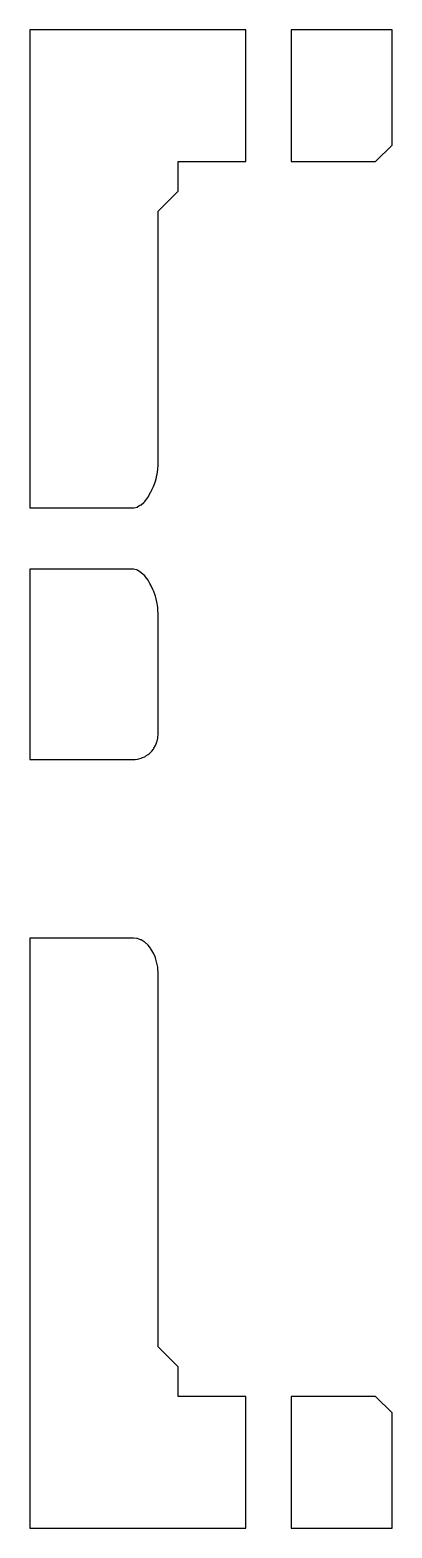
# Model space of a CAD drawing. Header units: metres. Extents: x 0 to 47.5, y 0 to 45.5.
# Drawn here: x 36.5 to 47.5, y 0 to 45.5 of the extents above.
import ezdxf

# ---------------------------------------------------------------- set-up
doc = ezdxf.new("R2010")
doc.units = ezdxf.units.M

msp = doc.modelspace()

# ---------------------------------------------------------------- linework, layer by layer
for p, q in [((43.0618, 45.5), (36.5, 45.5)), ((36.5, 45.5), (36.5, 30.9819)), ((43.0618, 41.5), (43.0618, 45.5)), ((47.5, 45.5), (44.4356, 45.5)), ((44.4356, 45.5), (44.4356, 41.5)), ((47.5, 42), (47.5, 45.5)), ((47, 41.5), (47.5, 42)), ((41, 40.6041), (41, 41.5)), ((41, 41.5), (43.0618, 41.5)), ((44.4356, 41.5), (47, 41.5)), ((40.3959, 40), (41, 40.6041)), ((40.3959, 32.319), (40.3959, 40)), ((40.394, 32.2866), (40.3959, 32.319)), ((40.3142, 31.7954), (40.3328, 31.869)), ((40.3328, 31.869), (40.3592, 31.9737)), ((40.3592, 31.9737), (40.3646, 32.0103)), ((40.3646, 32.0103), (40.3844, 32.1459)), ((40.3844, 32.1459), (40.3862, 32.1564)), ((40.3862, 32.1564), (40.3867, 32.1588)), ((40.3867, 32.1588), (40.394, 32.2866)), ((40.1163, 31.3598), (40.1762, 31.4688)), ((40.1762, 31.4688), (40.1831, 31.4859)), ((40.1831, 31.4859), (40.2029, 31.5351)), ((40.2029, 31.5351), (40.2419, 31.6101)), ((40.2419, 31.6101), (40.2527, 31.6308)), ((40.2527, 31.6308), (40.2918, 31.7354)), ((40.2918, 31.7354), (40.3142, 31.7954)), ((36.5, 30.9819), (39.6459, 30.9819)), ((39.6459, 30.9819), (39.6608, 30.9856)), ((39.6608, 30.9856), (39.7632, 31.0109)), ((39.7632, 31.0109), (39.7699, 31.016)), ((39.7699, 31.016), (39.8051, 31.0425)), ((39.8051, 31.0425), (39.8693, 31.0753)), ((39.8693, 31.0753), (39.8777, 31.0796)), ((39.8777, 31.0796), (39.9601, 31.1523)), ((39.9601, 31.1523), (39.9864, 31.1754)), ((39.9864, 31.1754), (40.0421, 31.2481)), ((40.0421, 31.2481), (40.0868, 31.3062)), ((40.0868, 31.3062), (40.1163, 31.3598)), ((39.6459, 29.1247), (36.5, 29.1247)), ((36.5, 29.1247), (36.5, 23.3416)), ((39.7394, 29.1026), (39.6459, 29.1247)), ((39.7632, 29.097), (39.7394, 29.1026)), ((39.8765, 29.0155), (39.7632, 29.097)), ((39.8777, 29.0147), (39.8765, 29.0155)), ((39.8806, 29.011), (39.8777, 29.0147)), ((39.9864, 28.9207), (39.8806, 29.011)), ((40.0123, 28.888), (39.9864, 28.9207)), ((40.0868, 28.7939), (40.0123, 28.888)), ((40.1451, 28.6911), (40.0868, 28.7939)), ((40.1762, 28.6363), (40.1451, 28.6911)), ((40.2289, 28.5092), (40.1762, 28.6363)), ((40.2527, 28.4645), (40.2289, 28.5092)), ((40.2593, 28.4471), (40.2527, 28.4645)), ((40.3142, 28.3034), (40.2593, 28.4471)), ((40.3361, 28.2183), (40.3142, 28.3034)), ((40.3592, 28.1289), (40.3361, 28.2183)), ((40.3832, 27.9685), (40.3592, 28.1289)), ((40.3867, 27.9452), (40.3832, 27.9685)), ((40.3898, 27.8821), (40.3867, 27.9452)), ((40.3959, 27.7686), (40.3898, 27.8821)), ((40.3959, 27.7679), (40.3959, 27.7686)), ((40.3959, 24.1143), (40.3959, 27.7679)), ((40.1987, 23.595), (40.2527, 23.6601)), ((40.2527, 23.6601), (40.2681, 23.6861)), ((40.2681, 23.6861), (40.3142, 23.7635)), ((40.3142, 23.7635), (40.3235, 23.7867)), ((40.3235, 23.7867), (40.3592, 23.8755)), ((40.3592, 23.8755), (40.3637, 23.8948)), ((40.3637, 23.8948), (40.3867, 23.9934)), ((40.3867, 23.9934), (40.3878, 24.008)), ((40.3878, 24.008), (40.3959, 24.1143)), ((36.5, 23.3416), (39.6459, 23.3416)), ((39.6459, 23.3416), (39.6968, 23.3457)), ((39.6968, 23.3457), (39.7632, 23.3511)), ((39.7632, 23.3511), (39.8115, 23.363)), ((39.8115, 23.363), (39.8777, 23.3794)), ((39.8777, 23.3794), (39.9212, 23.398)), ((39.9212, 23.398), (39.9864, 23.4258)), ((39.9864, 23.4258), (40.0236, 23.4493)), ((40.0236, 23.4493), (40.0868, 23.4891)), ((40.0868, 23.4891), (40.1167, 23.5155)), ((40.1167, 23.5155), (40.1762, 23.5679)), ((40.1762, 23.5679), (40.1987, 23.595)), ((39.6459, 17.9153), (36.5, 17.9153)), ((36.5, 17.9153), (36.5, 0)), ((39.7422, 17.9042), (39.6459, 17.9153)), ((39.7632, 17.9018), (39.7422, 17.9042)), ((39.8569, 17.8689), (39.7632, 17.9018)), ((39.8777, 17.8616), (39.8569, 17.8689)), ((39.9662, 17.808), (39.8777, 17.8616)), ((39.9864, 17.7957), (39.9662, 17.808)), ((40.0868, 17.7057), (39.9864, 17.7957)), ((40.1583, 17.6163), (40.0868, 17.7057)), ((40.1762, 17.5939), (40.1583, 17.6163)), ((40.2367, 17.4904), (40.1762, 17.5939)), ((40.2527, 17.463), (40.2367, 17.4904)), ((40.3007, 17.3484), (40.2527, 17.463)), ((40.3142, 17.3161), (40.3007, 17.3484)), ((40.3488, 17.1938), (40.3142, 17.3161)), ((40.3592, 17.157), (40.3488, 17.1938)), ((40.38, 17.0303), (40.3592, 17.157)), ((40.3867, 16.9896), (40.38, 17.0303)), ((40.3936, 16.8617), (40.3867, 16.9896)), ((40.3959, 16.8179), (40.3936, 16.8617)), ((40.3959, 5.5), (40.3959, 16.8179)), ((41, 4.89591), (40.3959, 5.5)), ((41, 4), (41, 4.89591)), ((43.0618, 4), (41, 4)), ((43.0618, 0), (43.0618, 4)), ((47, 4), (44.4356, 4)), ((44.4356, 4), (44.4356, 0)), ((47.5, 3.5), (47, 4)), ((47.5, 0), (47.5, 3.5)), ((36.5, 0), (43.0618, 0)), ((44.4356, 0), (47.5, 0))]:
    msp.add_line(p, q)

doc.saveas('drawing.dxf')
